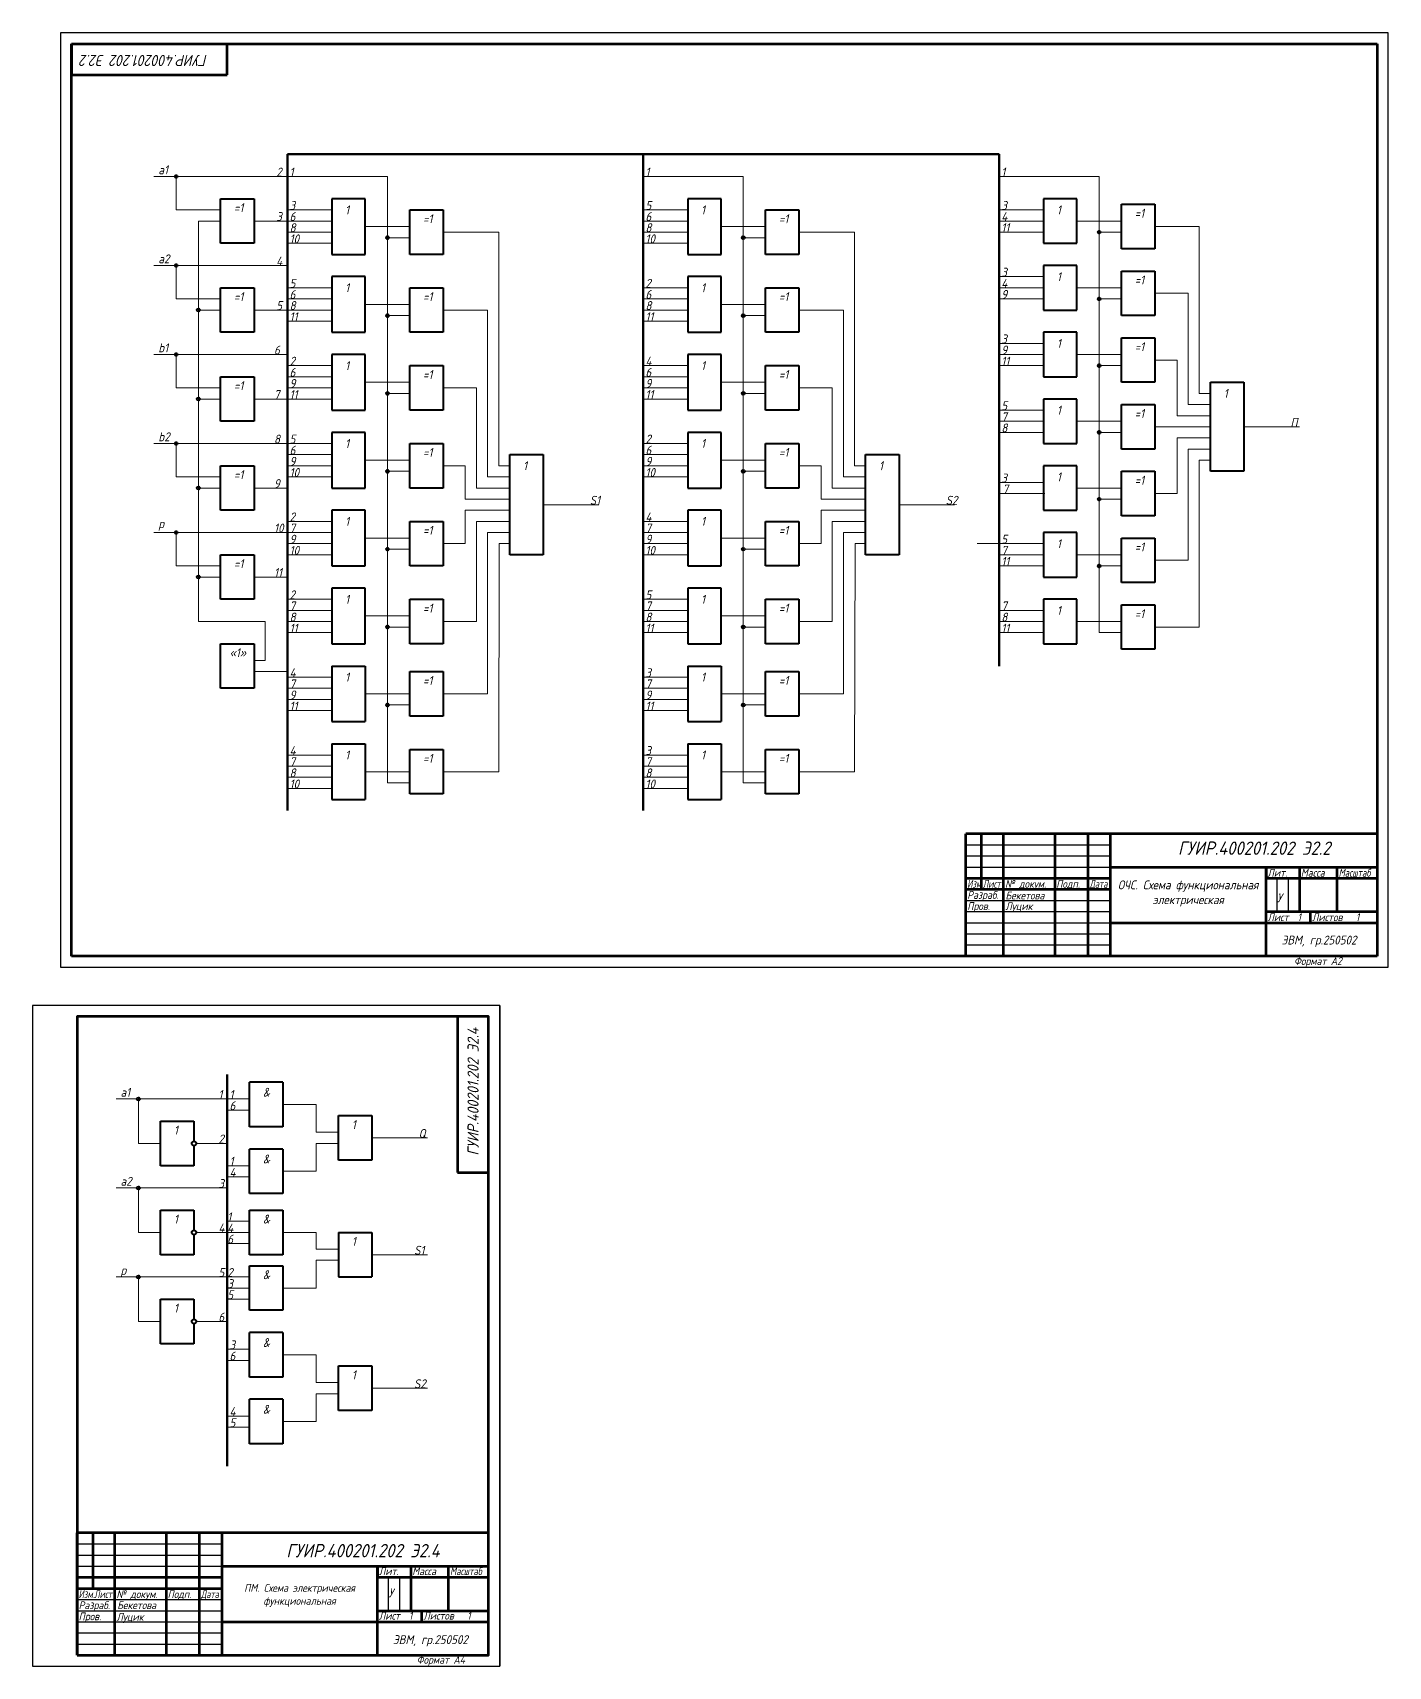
# Model space of a CAD drawing. Header units: millimetres. Extents: x 1080 to 2443, y 196 to 932.
# Drawn here: x 1834 to 2443, y 198 to 932 of the extents above; entities that cross this region are included whole.
import ezdxf

# ---------------------------------------------------------------- set-up
doc = ezdxf.new("R2010")
doc.units = ezdxf.units.MM
doc.header["$LTSCALE"] = 0.5
doc.layers.get('0').update_dxf_attribs({"lineweight": 60})
doc.layers.get('Defpoints').update_dxf_attribs({"color": 5})
doc.layers.add('4-текст', color=7, linetype='Continuous', true_color=0x00ad00)
doc.layers.add('провода', color=122, linetype='Continuous', lineweight=15)
doc.layers.add('фигуры', color=7, linetype='Continuous', lineweight=40)
doc.styles.get("Standard").update_dxf_attribs({"font": 'isocpeui.ttf', "width": 0.9})

msp = doc.modelspace()

# ---------------------------------------------------------------- linework, layer by layer
for p, q in [((1851.2, 926.94), (1851.2, 912.94)), ((1921.2, 912.94), (1921.2, 926.94)), ((1851.2, 912.94), (1921.2, 912.94)), ((2388.2, 556.94), (2388.2, 551.94)), ((2024.68, 489.73), (2024.68, 419.73)), ((2024.68, 419.73), (2038.68, 419.73))]:
    msp.add_line(p, q)
at = {"lineweight": 50}
for p, q in [((2108.2, 877.3), (2108.2, 582.3)), ((1921.2, 463.73), (1921.2, 287.73))]:
    msp.add_line(p, q, dxfattribs=at)
at = {"lineweight": 60}
for p, q in [((2438.2, 571.94), (2253.2, 571.94)), ((2253.2, 516.94), (2253.2, 571.94)), ((2260.2, 571.94), (2260.2, 546.94)), ((2270.2, 516.94), (2270.2, 571.94)), ((2293.2, 571.94), (2293.2, 516.94)), ((2308.2, 516.94), (2308.2, 571.94)), ((2318.2, 571.94), (2318.2, 516.94)), ((2253.2, 551.94), (2318.2, 551.94)), ((2318.2, 556.94), (2438.2, 556.94)), ((2388.2, 516.94), (2388.2, 556.94)), ((2388.2, 551.94), (2438.2, 551.94)), ((2403.2, 556.94), (2403.2, 536.94)), ((2420.2, 536.94), (2420.2, 556.94)), ((2253.2, 546.94), (2318.2, 546.94)), ((2388.2, 536.94), (2438.2, 536.94)), ((2408.2, 531.94), (2408.2, 536.94)), ((2318.2, 531.94), (2438.2, 531.94))]:
    msp.add_line(p, q, dxfattribs=at)
at = {"lineweight": -3}
for p, q in [((2253.2, 566.94), (2318.2, 566.94)), ((2253.2, 561.94), (2318.2, 561.94)), ((2253.2, 556.94), (2318.2, 556.94)), ((2393.2, 536.94), (2393.2, 551.94)), ((2398.2, 551.94), (2398.2, 536.94)), ((2253.2, 541.94), (2318.2, 541.94)), ((2253.2, 536.94), (2318.2, 536.94)), ((2253.2, 531.94), (2318.2, 531.94)), ((2253.2, 526.94), (2318.2, 526.94)), ((2253.2, 521.94), (2318.2, 521.94))]:
    msp.add_line(p, q, dxfattribs=at)
at = {"color": 7, "linetype": 'Continuous', "lineweight": 60}
for p, q in [((2038.68, 257.73), (1853.68, 257.73)), ((1853.68, 202.73), (1853.68, 257.73)), ((1860.68, 257.73), (1860.68, 232.73)), ((1870.68, 202.73), (1870.68, 257.73)), ((1893.68, 257.73), (1893.68, 202.73)), ((1908.68, 202.73), (1908.68, 257.73)), ((1918.68, 257.73), (1918.68, 202.73)), ((1918.68, 242.73), (2038.68, 242.73)), ((1988.68, 202.73), (1988.68, 242.73)), ((2003.68, 242.73), (2003.68, 222.73)), ((2020.68, 222.73), (2020.68, 242.73)), ((1853.68, 237.73), (1918.68, 237.73)), ((1988.68, 237.73), (2038.68, 237.73)), ((1853.68, 232.73), (1918.68, 232.73)), ((1988.68, 222.73), (2038.68, 222.73)), ((2008.68, 217.73), (2008.68, 222.73)), ((1918.68, 217.73), (2038.68, 217.73))]:
    msp.add_line(p, q, dxfattribs=at)
at = {"color": 7, "linetype": 'Continuous', "lineweight": -3}
for p, q in [((1853.68, 252.73), (1918.68, 252.73)), ((1853.68, 247.73), (1918.68, 247.73)), ((1853.68, 242.73), (1918.68, 242.73)), ((1993.68, 222.73), (1993.68, 237.73)), ((1998.68, 237.73), (1998.68, 222.73)), ((1853.68, 227.73), (1918.68, 227.73)), ((1853.68, 222.73), (1918.68, 222.73)), ((1853.68, 217.73), (1918.68, 217.73)), ((1853.68, 212.73), (1918.68, 212.73)), ((1853.68, 207.73), (1918.68, 207.73))]:
    msp.add_line(p, q, dxfattribs=at)
at = {"color": 7, "linetype": 'Continuous'}
msp.add_line((1988.68, 242.73), (1988.68, 237.73), dxfattribs=at)
at = {"color": 7, "linetype": 'Continuous', "lineweight": 60}
msp.add_lwpolyline([(1853.68, 202.73), (2038.68, 202.73), (2038.68, 489.73), (1853.68, 489.73)], close=True, dxfattribs=at)
for centre in [(1898.2, 867.3), (1993.2, 839.8), (2153.2, 839.8), (2313.2, 842.3), (1898.2, 827.3), (1908.2, 807.3), (2313.2, 812.3), (1993.2, 804.8), (2153.2, 804.8), (1898.2, 787.3), (2313.2, 782.3), (1908.2, 767.3), (1993.2, 769.8), (2153.2, 769.8), (2313.2, 752.3), (1898.2, 747.3), (1993.2, 734.8), (2153.2, 734.8), (1908.2, 727.3), (2313.2, 722.3), (1898.2, 707.3), (1993.2, 699.8), (2153.2, 699.8), (2313.2, 692.3), (1908.2, 687.3), (1993.2, 664.8), (2153.2, 664.8), (1993.2, 629.8), (2153.2, 629.8), (1881.2, 452.73), (1881.2, 412.73), (1881.2, 372.73)]:
    msp.add_circle(centre, 0.5)
at = {"layer": 'Defpoints'}
for p, q in [((2443.2, 931.94), (1846.2, 931.94)), ((1846.2, 931.94), (1846.2, 511.94)), ((2443.2, 511.94), (2443.2, 931.94)), ((1846.2, 511.94), (2443.2, 511.94)), ((2043.68, 494.73), (2043.68, 197.73))]:
    msp.add_line(p, q, dxfattribs=at)
msp.add_lwpolyline([(1833.68, 197.73), (2043.68, 197.73), (2043.68, 494.73), (1833.68, 494.73)], close=True, dxfattribs=at)
at = {"layer": 'провода', "lineweight": 15}
for p, q in [((1948.2, 867.3), (1888.2, 867.3)), ((1898.2, 867.3), (1898.2, 852.3)), ((1898.2, 852.3), (1918.2, 852.3)), ((1933.2, 847.3), (1948.2, 847.3)), ((2338.2, 844.8), (2358.2, 844.8)), ((2018.2, 842.3), (2043.2, 842.3)), ((2178.2, 842.3), (2203.2, 842.3)), ((1948.2, 827.3), (1888.2, 827.3)), ((1898.2, 827.3), (1898.2, 812.3)), ((1898.2, 812.3), (1918.2, 812.3)), ((2338.2, 814.8), (2353.2, 814.8)), ((1933.2, 807.3), (1948.2, 807.3)), ((2018.2, 807.3), (2038.2, 807.3)), ((2178.2, 807.3), (2198.2, 807.3)), ((1948.2, 787.3), (1888.2, 787.3)), ((1898.2, 787.3), (1898.2, 772.3)), ((2338.2, 784.8), (2348.2, 784.8)), ((1898.2, 772.3), (1918.2, 772.3)), ((2018.2, 772.3), (2033.2, 772.3)), ((2178.2, 772.3), (2193.2, 772.3)), ((1933.2, 767.3), (1948.2, 767.3)), ((2338.2, 754.8), (2348.2, 754.8)), ((1948.2, 747.3), (1888.2, 747.3)), ((1898.2, 747.3), (1898.2, 732.3)), ((2018.2, 737.3), (2028.2, 737.3)), ((2178.2, 737.3), (2188.2, 737.3)), ((1898.2, 732.3), (1918.2, 732.3)), ((1933.2, 727.3), (1948.2, 727.3)), ((2338.2, 724.8), (2348.2, 724.8)), ((1948.2, 707.3), (1888.2, 707.3)), ((1898.2, 707.3), (1898.2, 692.3)), ((2018.2, 702.3), (2028.2, 702.3)), ((2178.2, 702.3), (2188.2, 702.3)), ((1898.2, 692.3), (1918.2, 692.3)), ((2338.2, 694.8), (2353.2, 694.8)), ((1933.2, 687.3), (1948.2, 687.3)), ((2018.2, 667.3), (2033.2, 667.3)), ((2178.2, 667.3), (2193.2, 667.3)), ((2338.2, 664.8), (2358.2, 664.8)), ((1933.2, 644.8), (1948.2, 644.8)), ((2018.2, 634.8), (2038.2, 634.8)), ((2178.2, 634.8), (2198.2, 634.8)), ((2018.2, 599.8), (2043.2, 599.8)), ((2178.2, 599.8), (2203.2, 599.8)), ((1921.2, 452.73), (1871.2, 452.73)), ((1881.2, 452.73), (1881.2, 432.73)), ((1881.2, 432.73), (1891.2, 432.73)), ((1907.2, 432.73), (1921.2, 432.73)), ((1921.2, 412.73), (1871.2, 412.73)), ((1881.2, 412.73), (1881.2, 392.73)), ((1921.2, 397.73), (1931.2, 397.73)), ((1881.2, 392.73), (1891.2, 392.73)), ((1907.2, 392.73), (1921.2, 392.73)), ((1921.2, 392.73), (1931.2, 392.73)), ((1946.2, 392.73), (1961.2, 392.73)), ((1921.2, 387.73), (1931.2, 387.73)), ((1921.2, 372.73), (1871.2, 372.73)), ((1881.2, 372.73), (1881.2, 352.73)), ((1921.2, 372.73), (1931.2, 372.73)), ((1921.2, 367.73), (1931.2, 367.73)), ((1946.2, 367.73), (1961.2, 367.73)), ((1921.2, 362.73), (1931.2, 362.73)), ((1881.2, 352.73), (1891.2, 352.73)), ((1907.2, 352.73), (1921.2, 352.73))]:
    msp.add_line(p, q, dxfattribs=at)
at = {"layer": 'провода'}
for p, q in [((1948.2, 867.3), (1993.2, 867.3)), ((1993.2, 867.3), (1993.2, 594.8)), ((2108.2, 867.3), (2153.2, 867.3)), ((2153.2, 867.3), (2153.2, 594.8)), ((2268.2, 867.3), (2313.2, 867.3)), ((2313.2, 867.3), (2313.2, 662.3)), ((1948.2, 852.3), (1968.2, 852.3)), ((2108.2, 852.3), (2128.2, 852.3)), ((2268.2, 852.3), (2288.2, 852.3)), ((1908.2, 667.3), (1908.2, 847.3)), ((1908.2, 847.3), (1918.2, 847.3)), ((1948.2, 847.3), (1968.2, 847.3)), ((1983.2, 844.8), (2003.2, 844.8)), ((2108.2, 847.3), (2128.2, 847.3)), ((2143.2, 844.8), (2163.2, 844.8)), ((2268.2, 847.3), (2288.2, 847.3)), ((2303.2, 847.3), (2323.2, 847.3)), ((2358.2, 844.8), (2358.2, 769.8)), ((1948.2, 842.3), (1968.2, 842.3)), ((1948.2, 837.3), (1968.2, 837.3)), ((2003.2, 839.8), (1993.2, 839.8)), ((2043.2, 842.3), (2043.2, 737.3)), ((2108.2, 842.3), (2128.2, 842.3)), ((2108.2, 837.3), (2128.2, 837.3)), ((2163.2, 839.8), (2153.2, 839.8)), ((2203.2, 842.3), (2203.2, 737.3)), ((2268.2, 842.3), (2288.2, 842.3)), ((2323.2, 842.3), (2313.2, 842.3)), ((1948.2, 817.3), (1968.2, 817.3)), ((2108.2, 817.3), (2128.2, 817.3)), ((2268.2, 822.3), (2288.2, 822.3)), ((2268.2, 817.3), (2288.2, 817.3)), ((2303.2, 817.3), (2323.2, 817.3)), ((1948.2, 812.3), (1968.2, 812.3)), ((1983.2, 809.8), (2003.2, 809.8)), ((2108.2, 812.3), (2128.2, 812.3)), ((2143.2, 809.8), (2163.2, 809.8)), ((2268.2, 812.3), (2288.2, 812.3)), ((2323.2, 812.3), (2313.2, 812.3)), ((2353.2, 814.8), (2353.2, 764.8)), ((1908.2, 807.3), (1918.2, 807.3)), ((1948.2, 807.3), (1968.2, 807.3)), ((1948.2, 802.3), (1968.2, 802.3)), ((2003.2, 804.8), (1993.2, 804.8)), ((2038.2, 807.3), (2038.2, 732.3)), ((2108.2, 807.3), (2128.2, 807.3)), ((2108.2, 802.3), (2128.2, 802.3)), ((2163.2, 804.8), (2153.2, 804.8)), ((2198.2, 807.3), (2198.2, 732.3)), ((2268.2, 792.3), (2288.2, 792.3)), ((2268.2, 787.3), (2288.2, 787.3)), ((2303.2, 787.3), (2323.2, 787.3)), ((1948.2, 782.3), (1968.2, 782.3)), ((2108.2, 782.3), (2128.2, 782.3)), ((2268.2, 782.3), (2288.2, 782.3)), ((2323.2, 782.3), (2313.2, 782.3)), ((2348.2, 784.8), (2348.2, 759.8)), ((1948.2, 777.3), (1968.2, 777.3)), ((1948.2, 772.3), (1968.2, 772.3)), ((1983.2, 774.8), (2003.2, 774.8)), ((2033.2, 772.3), (2033.2, 727.3)), ((2108.2, 777.3), (2128.2, 777.3)), ((2108.2, 772.3), (2128.2, 772.3)), ((2143.2, 774.8), (2163.2, 774.8)), ((2193.2, 772.3), (2193.2, 727.3)), ((1908.2, 767.3), (1918.2, 767.3)), ((1948.2, 767.3), (1968.2, 767.3)), ((2003.2, 769.8), (1993.2, 769.8)), ((2108.2, 767.3), (2128.2, 767.3)), ((2163.2, 769.8), (2153.2, 769.8)), ((2353.2, 764.8), (2363.2, 764.8)), ((2358.2, 769.8), (2363.2, 769.8)), ((2268.2, 762.3), (2288.2, 762.3)), ((2268.2, 757.3), (2288.2, 757.3)), ((2303.2, 757.3), (2323.2, 757.3)), ((2348.2, 759.8), (2363.2, 759.8)), ((2268.2, 752.3), (2288.2, 752.3)), ((2323.2, 752.3), (2313.2, 752.3)), ((2348.2, 754.8), (2363.2, 754.8)), ((2348.2, 744.8), (2348.2, 749.8)), ((2348.2, 749.8), (2363.2, 749.8)), ((2378.2, 754.8), (2403.2, 754.8)), ((1948.2, 747.3), (1968.2, 747.3)), ((1948.2, 742.3), (1968.2, 742.3)), ((2108.2, 747.3), (2128.2, 747.3)), ((2108.2, 742.3), (2128.2, 742.3)), ((2348.2, 724.8), (2348.2, 744.8)), ((2353.2, 694.8), (2353.2, 744.8)), ((2353.2, 744.8), (2363.2, 744.8)), ((1948.2, 737.3), (1968.2, 737.3)), ((1983.2, 739.8), (2003.2, 739.8)), ((2003.2, 734.8), (1993.2, 734.8)), ((2028.2, 737.3), (2028.2, 722.3)), ((2043.2, 737.3), (2048.2, 737.3)), ((2108.2, 737.3), (2128.2, 737.3)), ((2143.2, 739.8), (2163.2, 739.8)), ((2163.2, 734.8), (2153.2, 734.8)), ((2188.2, 737.3), (2188.2, 722.3)), ((2203.2, 737.3), (2208.2, 737.3)), ((2358.2, 664.8), (2358.2, 739.8)), ((2358.2, 739.8), (2363.2, 739.8)), ((1908.2, 727.3), (1918.2, 727.3)), ((1948.2, 732.3), (1968.2, 732.3)), ((2033.2, 727.3), (2048.2, 727.3)), ((2038.2, 732.3), (2048.2, 732.3)), ((2108.2, 732.3), (2128.2, 732.3)), ((2193.2, 727.3), (2208.2, 727.3)), ((2198.2, 732.3), (2208.2, 732.3)), ((2268.2, 729.8), (2288.2, 729.8)), ((2303.2, 727.3), (2323.2, 727.3)), ((2028.2, 722.3), (2048.2, 722.3)), ((2063.2, 719.8), (2088.2, 719.8)), ((2188.2, 722.3), (2208.2, 722.3)), ((2223.2, 719.8), (2248.2, 719.8)), ((2268.8, 724.87), (2288.8, 724.87)), ((2323.2, 722.3), (2313.2, 722.3)), ((1948.2, 712.3), (1968.2, 712.3)), ((2028.2, 702.3), (2028.2, 717.3)), ((2028.2, 717.3), (2048.2, 717.3)), ((2033.2, 667.3), (2033.2, 712.3)), ((2033.2, 712.3), (2048.2, 712.3)), ((2108.2, 712.3), (2128.2, 712.3)), ((2188.2, 702.3), (2188.2, 717.3)), ((2188.2, 717.3), (2208.2, 717.3)), ((2193.2, 667.3), (2193.2, 712.3)), ((2193.2, 712.3), (2208.2, 712.3)), ((1948.2, 707.3), (1968.2, 707.3)), ((2038.2, 634.8), (2038.2, 707.3)), ((2038.2, 707.3), (2048.2, 707.3)), ((2108.2, 707.3), (2128.2, 707.3)), ((2198.2, 634.8), (2198.2, 707.3)), ((2198.2, 707.3), (2208.2, 707.3)), ((1948.2, 702.3), (1968.2, 702.3)), ((1983.2, 704.8), (2003.2, 704.8)), ((2003.2, 699.8), (1993.2, 699.8)), ((2043.2, 599.8), (2043.43, 702.3)), ((2043.43, 702.3), (2048.43, 702.3)), ((2108.2, 702.3), (2128.2, 702.3)), ((2143.2, 704.8), (2163.2, 704.8)), ((2163.2, 699.8), (2153.2, 699.8)), ((2203.2, 599.8), (2203.43, 702.3)), ((2203.43, 702.3), (2208.43, 702.3)), ((2288.2, 702.3), (2258.27, 702.3)), ((2268.2, 702.3), (2288.2, 702.3)), ((1948.2, 697.3), (1968.2, 697.3)), ((2108.2, 697.3), (2128.2, 697.3)), ((2268.2, 697.3), (2288.2, 697.3)), ((2268.2, 692.3), (2288.2, 692.3)), ((2303.2, 697.3), (2323.2, 697.3)), ((2323.2, 692.3), (2313.2, 692.3)), ((1908.2, 687.3), (1918.2, 687.3)), ((1948.2, 677.3), (1968.2, 677.3)), ((2108.2, 677.3), (2128.2, 677.3)), ((1948.2, 672.3), (1968.2, 672.3)), ((1983.2, 669.8), (2003.2, 669.8)), ((2108.2, 672.3), (2128.2, 672.3)), ((2143.2, 669.8), (2163.2, 669.8)), ((2268.2, 672.3), (2288.2, 672.3)), ((1938.2, 667.3), (1908.2, 667.3)), ((1938.2, 649.8), (1938.2, 667.3)), ((1948.2, 667.3), (1968.2, 667.3)), ((1948.2, 662.3), (1968.2, 662.3)), ((2003.2, 664.8), (1993.2, 664.8)), ((2108.2, 667.3), (2128.2, 667.3)), ((2108.2, 662.3), (2128.2, 662.3)), ((2163.2, 664.8), (2153.2, 664.8)), ((2268.2, 667.3), (2288.2, 667.3)), ((2268.2, 662.3), (2288.2, 662.3)), ((2303.2, 667.3), (2323.2, 667.3)), ((2323.2, 662.3), (2313.2, 662.3)), ((1933.2, 649.8), (1938.2, 649.8)), ((1948.2, 642.3), (1968.2, 642.3)), ((2108.2, 642.3), (2128.2, 642.3)), ((1948.2, 637.3), (1968.2, 637.3)), ((1948.2, 632.3), (1968.2, 632.3)), ((1983.2, 634.8), (2003.2, 634.8)), ((2108.2, 637.3), (2128.2, 637.3)), ((2108.2, 632.3), (2128.2, 632.3)), ((2143.2, 634.8), (2163.2, 634.8)), ((1948.2, 627.3), (1968.2, 627.3)), ((2003.2, 629.8), (1993.2, 629.8)), ((2108.2, 627.3), (2128.2, 627.3)), ((2163.2, 629.8), (2153.2, 629.8)), ((1948.2, 607.3), (1968.2, 607.3)), ((1948.2, 602.3), (1968.2, 602.3)), ((2108.2, 607.3), (2128.2, 607.3)), ((2108.2, 602.3), (2128.2, 602.3)), ((1948.2, 597.3), (1968.2, 597.3)), ((1983.2, 599.8), (2003.2, 599.8)), ((2003.2, 594.8), (1993.2, 594.8)), ((2108.2, 597.3), (2128.2, 597.3)), ((2143.2, 599.8), (2163.2, 599.8)), ((2163.2, 594.8), (2153.2, 594.8)), ((1948.2, 592.3), (1968.2, 592.3)), ((2108.2, 592.3), (2128.2, 592.3)), ((1921.2, 452.73), (1931.2, 452.73)), ((1946.2, 450.23), (1961.2, 450.23)), ((1961.2, 450.23), (1961.2, 437.73)), ((1921.2, 447.73), (1931.2, 447.73)), ((1961.2, 437.73), (1971.2, 437.73)), ((1986.2, 435.23), (2011.2, 435.23)), ((1961.2, 432.73), (1971.2, 432.73)), ((1961.2, 432.73), (1961.2, 420.23)), ((1921.2, 422.73), (1931.2, 422.73)), ((1946.2, 420.23), (1961.2, 420.23)), ((1921.2, 417.73), (1931.2, 417.73)), ((1961.2, 392.73), (1961.2, 385.23)), ((1971.2, 392.73), (1971.2, 392.73)), ((1971.2, 385.23), (1961.2, 385.23)), ((1986.2, 382.73), (2011.2, 382.73)), ((1971.2, 380.23), (1961.2, 380.23)), ((1961.2, 367.73), (1961.2, 380.23)), ((1921.2, 340.23), (1931.2, 340.23)), ((1921.2, 335.23), (1931.2, 335.23)), ((1946.2, 337.73), (1961.2, 337.73)), ((1961.2, 337.73), (1961.2, 325.23)), ((1961.2, 325.23), (1971.2, 325.23)), ((1961.2, 320.23), (1971.2, 320.23)), ((1961.2, 320.23), (1961.2, 307.73)), ((1986.2, 322.73), (2011.2, 322.73)), ((1921.2, 310.23), (1931.2, 310.23)), ((1921.2, 305.23), (1931.2, 305.23)), ((1946.2, 307.73), (1961.2, 307.73))]:
    msp.add_line(p, q, dxfattribs=at)
at = {"layer": 'фигуры', "lineweight": 60}
for p, q in [((1851.2, 516.94), (1851.2, 926.94)), ((1851.2, 926.94), (2423.2, 926.94)), ((2423.2, 926.94), (2438.2, 926.94)), ((2438.2, 926.94), (2438.2, 516.94)), ((2438.2, 516.94), (1851.2, 516.94))]:
    msp.add_line(p, q, dxfattribs=at)
at = {"layer": 'фигуры', "lineweight": 50}
for p, q in [((1948.2, 877.3), (1948.2, 582.3)), ((1948.2, 877.3), (2268.2, 877.3)), ((2268.2, 877.3), (2268.2, 647.3))]:
    msp.add_line(p, q, dxfattribs=at)
at = {"layer": 'фигуры', "lineweight": 40}
for p, q in [((1918.2, 857.3), (1933.2, 857.3)), ((1918.2, 837.3), (1918.2, 857.3)), ((1933.2, 857.3), (1933.2, 846.3)), ((2003.2, 852.3), (2018.2, 852.3)), ((2003.2, 832.3), (2003.2, 852.3)), ((2018.2, 852.3), (2018.2, 841.3)), ((2163.2, 852.3), (2178.2, 852.3)), ((2163.2, 832.3), (2163.2, 852.3)), ((2178.2, 852.3), (2178.2, 841.3)), ((2323.2, 854.8), (2338.2, 854.8)), ((2323.2, 834.8), (2323.2, 854.8)), ((2338.2, 854.8), (2338.2, 843.8)), ((1933.2, 846.3), (1933.2, 837.3)), ((1933.2, 837.3), (1918.2, 837.3)), ((2018.2, 841.3), (2018.2, 832.3)), ((2178.2, 841.3), (2178.2, 832.3)), ((2338.2, 843.8), (2338.2, 834.8)), ((2018.2, 832.3), (2003.2, 832.3)), ((2178.2, 832.3), (2163.2, 832.3)), ((2338.2, 834.8), (2323.2, 834.8)), ((2323.2, 824.8), (2338.2, 824.8)), ((2323.2, 804.8), (2323.2, 824.8)), ((2338.2, 824.8), (2338.2, 813.8)), ((1918.2, 817.3), (1933.2, 817.3)), ((1918.2, 797.3), (1918.2, 817.3)), ((1933.2, 817.3), (1933.2, 806.3)), ((2003.2, 817.3), (2018.2, 817.3)), ((2003.2, 797.3), (2003.2, 817.3)), ((2018.2, 817.3), (2018.2, 806.3)), ((2163.2, 817.3), (2178.2, 817.3)), ((2163.2, 797.3), (2163.2, 817.3)), ((2178.2, 817.3), (2178.2, 806.3)), ((2338.2, 813.8), (2338.2, 804.8)), ((1933.2, 806.3), (1933.2, 797.3)), ((2018.2, 806.3), (2018.2, 797.3)), ((2178.2, 806.3), (2178.2, 797.3)), ((2338.2, 804.8), (2323.2, 804.8)), ((1933.2, 797.3), (1918.2, 797.3)), ((2018.2, 797.3), (2003.2, 797.3)), ((2178.2, 797.3), (2163.2, 797.3)), ((2323.2, 794.8), (2338.2, 794.8)), ((2323.2, 774.8), (2323.2, 794.8)), ((2338.2, 794.8), (2338.2, 783.8)), ((2003.2, 782.3), (2018.2, 782.3)), ((2003.2, 762.3), (2003.2, 782.3)), ((2018.2, 782.3), (2018.2, 771.3)), ((2163.2, 782.3), (2178.2, 782.3)), ((2163.2, 762.3), (2163.2, 782.3)), ((2178.2, 782.3), (2178.2, 771.3)), ((2338.2, 783.8), (2338.2, 774.8)), ((1918.2, 777.3), (1933.2, 777.3)), ((1918.2, 757.3), (1918.2, 777.3)), ((1933.2, 777.3), (1933.2, 766.3)), ((2018.2, 771.3), (2018.2, 762.3)), ((2178.2, 771.3), (2178.2, 762.3)), ((2338.2, 774.8), (2323.2, 774.8)), ((1933.2, 766.3), (1933.2, 757.3)), ((2323.2, 764.8), (2338.2, 764.8)), ((2323.2, 744.8), (2323.2, 764.8)), ((2338.2, 764.8), (2338.2, 753.8)), ((1933.2, 757.3), (1918.2, 757.3)), ((2018.2, 762.3), (2003.2, 762.3)), ((2178.2, 762.3), (2163.2, 762.3)), ((2338.2, 753.8), (2338.2, 744.8)), ((2003.2, 747.3), (2018.2, 747.3)), ((2003.2, 727.3), (2003.2, 747.3)), ((2018.2, 747.3), (2018.2, 736.3)), ((2163.2, 747.3), (2178.2, 747.3)), ((2163.2, 727.3), (2163.2, 747.3)), ((2178.2, 747.3), (2178.2, 736.3)), ((2338.2, 744.8), (2323.2, 744.8)), ((1918.2, 737.3), (1933.2, 737.3)), ((1918.2, 717.3), (1918.2, 737.3)), ((1933.2, 737.3), (1933.2, 726.3)), ((2018.2, 736.3), (2018.2, 727.3)), ((2178.2, 736.3), (2178.2, 727.3)), ((2323.2, 734.8), (2338.2, 734.8)), ((2323.2, 714.8), (2323.2, 734.8)), ((2338.2, 734.8), (2338.2, 723.8)), ((2018.2, 727.3), (2003.2, 727.3)), ((2178.2, 727.3), (2163.2, 727.3)), ((1933.2, 726.3), (1933.2, 717.3)), ((2338.2, 723.8), (2338.2, 714.8)), ((1933.2, 717.3), (1918.2, 717.3)), ((2003.2, 712.3), (2018.2, 712.3)), ((2003.2, 692.3), (2003.2, 712.3)), ((2018.2, 712.3), (2018.2, 701.3)), ((2163.2, 712.3), (2178.2, 712.3)), ((2163.2, 692.3), (2163.2, 712.3)), ((2178.2, 712.3), (2178.2, 701.3)), ((2338.2, 714.8), (2323.2, 714.8)), ((2018.2, 701.3), (2018.2, 692.3)), ((2178.2, 701.3), (2178.2, 692.3)), ((2323.2, 704.8), (2338.2, 704.8)), ((2323.2, 684.8), (2323.2, 704.8)), ((2338.2, 704.8), (2338.2, 693.8)), ((1918.2, 697.3), (1933.2, 697.3)), ((1918.2, 677.3), (1918.2, 697.3)), ((1933.2, 697.3), (1933.2, 686.3)), ((2018.2, 692.3), (2003.2, 692.3)), ((2178.2, 692.3), (2163.2, 692.3)), ((2338.2, 693.8), (2338.2, 684.8)), ((1933.2, 686.3), (1933.2, 677.3)), ((2338.2, 684.8), (2323.2, 684.8)), ((1933.2, 677.3), (1918.2, 677.3)), ((2003.2, 677.3), (2018.2, 677.3)), ((2003.2, 657.3), (2003.2, 677.3)), ((2018.2, 677.3), (2018.2, 666.3)), ((2163.2, 677.3), (2178.2, 677.3)), ((2163.2, 657.3), (2163.2, 677.3)), ((2178.2, 677.3), (2178.2, 666.3)), ((2323.2, 674.8), (2338.2, 674.8)), ((2323.2, 654.8), (2323.2, 674.8)), ((2338.2, 674.8), (2338.2, 663.8)), ((2018.2, 666.3), (2018.2, 657.3)), ((2178.2, 666.3), (2178.2, 657.3)), ((2338.2, 663.8), (2338.2, 654.8)), ((1918.2, 657.3), (1933.2, 657.3)), ((1918.2, 637.3), (1918.2, 657.3)), ((1933.2, 657.3), (1933.2, 646.3)), ((2018.2, 657.3), (2003.2, 657.3)), ((2178.2, 657.3), (2163.2, 657.3)), ((2338.2, 654.8), (2323.2, 654.8)), ((1933.2, 646.3), (1933.2, 637.3)), ((2003.2, 644.8), (2018.2, 644.8)), ((2003.2, 624.8), (2003.2, 644.8)), ((2018.2, 644.8), (2018.2, 633.8)), ((2163.2, 644.8), (2178.2, 644.8)), ((2163.2, 624.8), (2163.2, 644.8)), ((2178.2, 644.8), (2178.2, 633.8)), ((1933.2, 637.3), (1918.2, 637.3)), ((2018.2, 633.8), (2018.2, 624.8)), ((2178.2, 633.8), (2178.2, 624.8)), ((2018.2, 624.8), (2003.2, 624.8)), ((2178.2, 624.8), (2163.2, 624.8)), ((2003.2, 609.8), (2018.2, 609.8)), ((2003.2, 589.8), (2003.2, 609.8)), ((2018.2, 609.8), (2018.2, 598.8)), ((2163.2, 609.8), (2178.2, 609.8)), ((2163.2, 589.8), (2163.2, 609.8)), ((2178.2, 609.8), (2178.2, 598.8)), ((2018.2, 598.8), (2018.2, 589.8)), ((2178.2, 598.8), (2178.2, 589.8)), ((2018.2, 589.8), (2003.2, 589.8)), ((2178.2, 589.8), (2163.2, 589.8)), ((1931.2, 440.23), (1931.2, 460.23)), ((1946.2, 460.23), (1931.2, 460.23)), ((1946.2, 460.23), (1946.2, 440.23)), ((1891.2, 442.73), (1906.2, 442.73)), ((1891.2, 422.73), (1891.2, 442.73)), ((1906.2, 442.73), (1906.2, 433.73)), ((1946.2, 440.23), (1931.2, 440.23)), ((1906.2, 431.73), (1906.2, 422.73)), ((1931.2, 410.23), (1931.2, 430.23)), ((1946.2, 430.23), (1931.2, 430.23)), ((1946.2, 430.23), (1946.2, 410.23)), ((1906.2, 422.73), (1891.2, 422.73)), ((1946.2, 410.23), (1931.2, 410.23)), ((1891.2, 402.73), (1906.2, 402.73)), ((1891.2, 382.73), (1891.2, 402.73)), ((1906.2, 402.73), (1906.2, 393.73)), ((1931.2, 402.73), (1946.2, 402.73)), ((1931.2, 382.73), (1931.2, 402.73)), ((1946.2, 402.73), (1946.2, 382.73)), ((1906.2, 391.73), (1906.2, 382.73)), ((1971.2, 392.73), (1986.2, 392.73)), ((1971.2, 392.73), (1971.2, 372.73)), ((1986.2, 392.73), (1986.2, 372.73)), ((1906.2, 382.73), (1891.2, 382.73)), ((1946.2, 382.73), (1931.2, 382.73)), ((1931.2, 377.73), (1946.2, 377.73)), ((1931.2, 357.73), (1931.2, 377.73)), ((1946.2, 377.73), (1946.2, 357.73)), ((1971.2, 372.73), (1986.2, 372.73)), ((1891.2, 362.73), (1906.2, 362.73)), ((1891.2, 342.73), (1891.2, 362.73)), ((1906.2, 362.73), (1906.2, 353.73)), ((1946.2, 357.73), (1931.2, 357.73)), ((1906.2, 351.73), (1906.2, 342.73)), ((1931.2, 327.73), (1931.2, 347.73)), ((1946.2, 347.73), (1931.2, 347.73)), ((1946.2, 347.73), (1946.2, 327.73)), ((1906.2, 342.73), (1891.2, 342.73)), ((1946.2, 327.73), (1931.2, 327.73)), ((1931.2, 297.73), (1931.2, 317.73)), ((1946.2, 317.73), (1931.2, 317.73)), ((1946.2, 317.73), (1946.2, 297.73)), ((1946.2, 297.73), (1931.2, 297.73))]:
    msp.add_line(p, q, dxfattribs=at)
at = {"layer": 'фигуры'}
for p, q in [((1968.2, 857.3), (1968.2, 832.3)), ((1983.2, 857.3), (1968.2, 857.3)), ((1983.2, 832.3), (1983.2, 857.3)), ((2128.2, 857.3), (2128.2, 832.3)), ((2143.2, 857.3), (2128.2, 857.3)), ((2143.2, 832.3), (2143.2, 857.3)), ((2288.2, 857.3), (2288.2, 837.3)), ((2303.2, 857.3), (2288.2, 857.3)), ((2303.2, 837.3), (2303.2, 857.3)), ((2288.2, 837.3), (2303.2, 837.3)), ((1968.2, 832.3), (1983.2, 832.3)), ((2128.2, 832.3), (2143.2, 832.3)), ((2288.2, 827.3), (2288.2, 807.3)), ((2303.2, 827.3), (2288.2, 827.3)), ((2303.2, 807.3), (2303.2, 827.3)), ((1968.2, 822.3), (1968.2, 797.3)), ((1983.2, 822.3), (1968.2, 822.3)), ((1983.2, 797.3), (1983.2, 822.3)), ((2128.2, 822.3), (2128.2, 797.3)), ((2143.2, 822.3), (2128.2, 822.3)), ((2143.2, 797.3), (2143.2, 822.3)), ((2288.2, 807.3), (2303.2, 807.3)), ((1968.2, 797.3), (1983.2, 797.3)), ((2128.2, 797.3), (2143.2, 797.3)), ((2288.2, 797.3), (2288.2, 777.3)), ((2303.2, 797.3), (2288.2, 797.3)), ((2303.2, 777.3), (2303.2, 797.3)), ((1968.2, 787.3), (1968.2, 762.3)), ((1983.2, 787.3), (1968.2, 787.3)), ((1983.2, 762.3), (1983.2, 787.3)), ((2128.2, 787.3), (2128.2, 762.3)), ((2143.2, 787.3), (2128.2, 787.3)), ((2143.2, 762.3), (2143.2, 787.3)), ((2288.2, 777.3), (2303.2, 777.3)), ((2363.2, 749.8), (2363.2, 774.8)), ((2363.2, 774.8), (2378.2, 774.8)), ((2378.2, 774.8), (2378.2, 734.8)), ((2288.2, 767.3), (2288.2, 747.3)), ((2303.2, 767.3), (2288.2, 767.3)), ((2303.2, 747.3), (2303.2, 767.3)), ((1968.2, 762.3), (1983.2, 762.3)), ((2128.2, 762.3), (2143.2, 762.3)), ((1968.2, 752.3), (1968.2, 727.3)), ((1983.2, 752.3), (1968.2, 752.3)), ((1983.2, 727.3), (1983.2, 752.3)), ((2128.2, 752.3), (2128.2, 727.3)), ((2143.2, 752.3), (2128.2, 752.3)), ((2143.2, 727.3), (2143.2, 752.3)), ((2363.2, 734.8), (2363.2, 749.8)), ((2048.2, 717.3), (2048.2, 742.3)), ((2048.2, 742.3), (2063.2, 742.3)), ((2063.2, 742.3), (2063.2, 697.3)), ((2208.2, 717.3), (2208.2, 742.3)), ((2208.2, 742.3), (2223.2, 742.3)), ((2223.2, 742.3), (2223.2, 697.3)), ((2288.2, 747.3), (2303.2, 747.3)), ((2288.2, 737.3), (2288.2, 717.3)), ((2303.2, 737.3), (2288.2, 737.3)), ((2303.2, 717.3), (2303.2, 737.3)), ((2378.2, 734.8), (2363.2, 734.8)), ((1968.2, 727.3), (1983.2, 727.3)), ((2128.2, 727.3), (2143.2, 727.3)), ((1968.2, 717.3), (1968.2, 692.3)), ((1983.2, 717.3), (1968.2, 717.3)), ((1983.2, 692.3), (1983.2, 717.3)), ((2048.2, 697.3), (2048.2, 717.3)), ((2128.2, 717.3), (2128.2, 692.3)), ((2143.2, 717.3), (2128.2, 717.3)), ((2143.2, 692.3), (2143.2, 717.3)), ((2208.2, 697.3), (2208.2, 717.3)), ((2288.2, 717.3), (2303.2, 717.3)), ((2288.2, 707.3), (2288.2, 687.3)), ((2303.2, 707.3), (2288.2, 707.3)), ((2303.2, 687.3), (2303.2, 707.3)), ((1968.2, 692.3), (1983.2, 692.3)), ((2063.2, 697.3), (2048.2, 697.3)), ((2128.2, 692.3), (2143.2, 692.3)), ((2223.2, 697.3), (2208.2, 697.3)), ((2288.2, 687.3), (2303.2, 687.3)), ((1968.2, 682.3), (1968.2, 657.3)), ((1983.2, 682.3), (1968.2, 682.3)), ((1983.2, 657.3), (1983.2, 682.3)), ((2128.2, 682.3), (2128.2, 657.3)), ((2143.2, 682.3), (2128.2, 682.3)), ((2143.2, 657.3), (2143.2, 682.3)), ((2288.2, 677.3), (2288.2, 657.3)), ((2303.2, 677.3), (2288.2, 677.3)), ((2303.2, 657.3), (2303.2, 677.3)), ((1968.2, 657.3), (1983.2, 657.3)), ((2128.2, 657.3), (2143.2, 657.3)), ((2288.2, 657.3), (2303.2, 657.3)), ((1968.2, 647.3), (1968.2, 622.3)), ((1968.2, 647.3), (1983.2, 647.3)), ((1983.2, 647.3), (1983.2, 622.3)), ((2128.2, 647.3), (2128.2, 622.3)), ((2128.2, 647.3), (2143.2, 647.3)), ((2143.2, 647.3), (2143.2, 622.3)), ((1968.2, 622.3), (1983.2, 622.3)), ((2128.2, 622.3), (2143.2, 622.3)), ((1968.2, 612.3), (1968.2, 587.3)), ((1968.2, 612.3), (1983.2, 612.3)), ((1983.2, 612.3), (1983.2, 587.3)), ((2128.2, 612.3), (2128.2, 587.3)), ((2128.2, 612.3), (2143.2, 612.3)), ((2143.2, 612.3), (2143.2, 587.3)), ((1968.2, 587.3), (1983.2, 587.3)), ((2128.2, 587.3), (2143.2, 587.3)), ((1971.2, 445.23), (1986.2, 445.23)), ((1971.2, 425.23), (1971.2, 445.23)), ((1986.2, 445.23), (1986.2, 425.23)), ((1986.2, 425.23), (1971.2, 425.23)), ((1971.2, 332.73), (1986.2, 332.73)), ((1971.2, 312.73), (1971.2, 332.73)), ((1986.2, 332.73), (1986.2, 312.73)), ((1986.2, 312.73), (1971.2, 312.73))]:
    msp.add_line(p, q, dxfattribs=at)
at = {"layer": 'фигуры', "lineweight": 40}
for centre in [(1906.2, 432.73), (1906.2, 392.73), (1906.2, 352.73)]:
    msp.add_circle(centre, 1, dxfattribs=at)

# ---------------------------------------------------------------- texts
at = {"lineweight": -3, "width": 0.9}
msp.add_text('Формат А2', height=3.5, dxfattribs=at).set_placement((2400.81, 512.94))
at = {"color": 7, "linetype": 'Continuous', "lineweight": 70, "width": 0.9}
msp.add_text('Формат А4', height=3.5, dxfattribs=at).set_placement((2006.34, 198.93))
at = {"attachment_point": 1}
for s, width, heights, insert, char_height in [('\\pxqc;ОЧС. Схема функциональная электрическая', 70, [0], (2318.2, 550.94), 4), ('\\pxqc;ПМ. Схема электрическая\\Pфункциональная', 70.0392, [37.17], (1918.68, 234.73), 3.5)]:
    msp.add_mtext_dynamic_manual_height_columns(s, width=width, gutter_width=20, heights=heights, dxfattribs=dict(at, insert=insert, char_height=char_height))
at = {"layer": '4-текст', "lineweight": -3}
for s, width, p in [('Изм.', 0.7, (2253.88, 547.65)), ('Лист', 0.75, (2260.88, 547.65)), ('№ докум.', 0.9, (2270.88, 547.65)), ('Подп.', 0.9, (2293.88, 547.65)), ('Дата', 0.75, (2308.88, 547.65)), ('Лит.', 0.9, (2388.88, 552.65)), ('Масса', 0.9, (2403.88, 552.65)), ('Масштаб', 0.8, (2420.88, 552.65)), ('Разраб.', 0.9, (2253.88, 542.65)), ('Пров.', 0.9, (2253.88, 537.65)), ('Лист  1', 0.9, (2388.88, 532.65)), ('Листов   1', 0.9, (2408.88, 532.65)), ('Лит.', 0.9, (1989.35, 238.73)), ('Масса', 0.9, (2004.35, 238.73)), ('Масштаб', 0.8, (2021.35, 238.73)), ('Изм.', 0.7, (1854.35, 228.43)), ('Лист', 0.75, (1861.35, 228.43)), ('№ докум.', 0.9, (1871.35, 228.43)), ('Подп.', 0.9, (1894.35, 228.43)), ('Дата', 0.75, (1909.35, 228.43)), ('Разраб.', 0.9, (1854.35, 223.43)), ('Пров.', 0.9, (1854.35, 218.43)), ('Лист  1', 0.9, (1989.35, 218.73)), ('Листов   1', 0.9, (2009.35, 218.73))]:
    msp.add_text(s, height=3.5, dxfattribs=dict(at, width=width)).set_placement(p)
at = {"layer": 'провода', "width": 0.9}
for p in [(2393.2, 541.14), (1993.68, 228.73)]:
    msp.add_text('У', height=4, dxfattribs=at).set_placement(p)
at = {"layer": 'провода', "char_height": 5, "attachment_point": 6}
for s, insert, rotation in [('ГУИР.400201.202 Э2.2', (1855.2, 919.44), 180), ('ГУИР.400201.202 Э2.4', (2031.68, 484.73), 90)]:
    msp.add_mtext_dynamic_manual_height_columns(s, width=70, gutter_width=20, heights=[0], dxfattribs=dict(at, insert=insert, rotation=rotation))
at = {"layer": 'провода'}
for s, width, insert, char_height, attachment_point in [('ГУИР.400201.202 Э2.2', 84, (2417.2, 565.44), 6, 6), ('Бекетова', 23, (2271.06, 545.9), 3.5, 1), ('Луцик', 23, (2271.06, 541.15), 3.5, 1), ('ЭВМ, гр.250502', 50, (2395.2, 526.14), 4, 1), ('ГУИР.400201.202 Э2.4', 78, (2016.68, 249.73), 6, 6), ('Луцик', 23, (1871.39, 221.71), 3.5, 1), ('Бекетова', 23, (1871.71, 226.99), 3.5, 1), ('ЭВМ, гр.250502', 50, (1995.68, 211.73), 4, 1)]:
    msp.add_mtext_dynamic_manual_height_columns(s, width=width, gutter_width=20, heights=[0], dxfattribs=dict(at, insert=insert, char_height=char_height, attachment_point=attachment_point))
at = {"layer": 'фигуры', "width": 0.9}
for s, p in [('a1', (1890.2, 868.3)), ('2', (1943.2, 867.3)), ('1', (1949.2, 867.3)), ('1', (2109.2, 867.3)), ('1', (2269.2, 867.3)), ('=1', (1924.2, 851.3)), ('3', (1949.2, 852.3)), ('1', (1974.2, 850.3)), ('5', (2109.2, 852.3)), ('1', (2134.2, 850.3)), ('3', (2269.2, 852.3)), ('1', (2294.2, 850.3)), ('=1', (2329.2, 848.8)), ('3', (1943.2, 847.3)), ('6', (1949.2, 847.3)), ('8', (1949.2, 842.3)), ('=1', (2009.2, 846.3)), ('6', (2109.2, 847.3)), ('8', (2109.2, 842.3)), ('=1', (2169.2, 846.3)), ('4', (2269.2, 847.3)), ('11', (2269.2, 842.3)), ('10', (1949.2, 837.3)), ('10', (2109.2, 837.3)), ('а2', (1890.2, 828.3)), ('4', (1943.2, 827.3)), ('3', (2269.2, 822.3)), ('1', (2294.2, 820.3)), ('=1', (2329.2, 818.8)), ('=1', (1924.2, 811.3)), ('5', (1949.2, 817.3)), ('6', (1949.2, 812.3)), ('1', (1974.2, 815.3)), ('=1', (2009.2, 811.3)), ('2', (2109.2, 817.3)), ('6', (2109.2, 812.3)), ('1', (2134.2, 815.3)), ('=1', (2169.2, 811.3)), ('4', (2269.2, 817.3)), ('9', (2269.2, 812.3)), ('5', (1943.2, 807.3)), ('8', (1949.2, 807.3)), ('8', (2109.2, 807.3)), ('11', (1949.2, 802.3)), ('11', (2109.2, 802.3)), ('3', (2269.2, 792.3)), ('1', (2294.2, 790.3)), ('b1', (1890.2, 788.3)), ('6', (1942.2, 787.3)), ('2', (1949.2, 782.3)), ('4', (2109.2, 782.3)), ('9', (2269.2, 787.3)), ('11', (2269.2, 782.3)), ('=1', (2329.2, 788.8)), ('6', (1949.2, 777.3)), ('1', (1974.2, 780.3)), ('=1', (2009.2, 776.3)), ('6', (2109.2, 777.3)), ('1', (2134.2, 780.3)), ('=1', (2169.2, 776.3)), ('=1', (1924.2, 771.3)), ('7', (1942.2, 767.3)), ('9', (1949.2, 772.3)), ('11', (1949.2, 767.3)), ('9', (2109.2, 772.3)), ('11', (2109.2, 767.3)), ('1', (2369.2, 767.8)), ('5', (2269.2, 762.3)), ('1', (2294.2, 760.3)), ('8', (2269.2, 752.3)), ('7', (2269.2, 757.3)), ('=1', (2329.2, 758.8)), ('П', (2399.2, 754.8)), ('b2', (1890.2, 748.3)), ('8', (1942.2, 747.3)), ('5', (1949.2, 747.3)), ('1', (1974.2, 745.3)), ('2', (2109.2, 747.3)), ('1', (2134.2, 745.3)), ('6', (1949.2, 742.3)), ('=1', (2009.2, 741.3)), ('6', (2109.2, 742.3)), ('=1', (2169.2, 741.3)), ('=1', (1924.2, 731.3)), ('9', (1949.2, 737.3)), ('10', (1949.2, 732.3)), ('1', (2054.2, 735.3)), ('9', (2109.2, 737.3)), ('10', (2109.2, 732.3)), ('1', (2214.2, 735.3)), ('1', (2294.2, 730.3)), ('9', (1942.2, 727.3)), ('3', (2269.2, 729.8)), ('7', (2269.8, 724.87)), ('=1', (2329.2, 728.8)), ('S1', (2084.2, 719.8)), ('S2', (2244.2, 719.8)), ('2', (1949.2, 712.3)), ('1', (1974.2, 710.3)), ('4', (2109.2, 712.3)), ('1', (2134.2, 710.3)), ('p', (1890.2, 709.3)), ('10', (1942.2, 707.3)), ('9', (1949.2, 702.3)), ('7', (1949.2, 707.3)), ('=1', (2009.2, 706.3)), ('9', (2109.2, 702.3)), ('7', (2109.2, 707.3)), ('=1', (2169.2, 706.3)), ('5', (2269.2, 702.3)), ('10', (1949.2, 697.3)), ('10', (2109.2, 697.3)), ('7', (2269.2, 697.3)), ('1', (2294.2, 700.3)), ('=1', (2329.2, 698.8)), ('=1', (1924.2, 691.3)), ('11', (1942.2, 687.3)), ('11', (2269.2, 692.3)), ('2', (1949.2, 677.3)), ('7', (1949.2, 672.3)), ('1', (1974.2, 675.3)), ('5', (2109.2, 677.3)), ('7', (2109.2, 672.3)), ('1', (2134.2, 675.3)), ('7', (2269.2, 672.3)), ('8', (1949.2, 667.3)), ('=1', (2009.2, 671.3)), ('8', (2109.2, 667.3)), ('=1', (2169.2, 671.3)), ('8', (2269.2, 667.3)), ('1', (2294.2, 670.3)), ('=1', (2329.2, 668.8)), ('11', (1949.2, 662.3)), ('11', (2109.2, 662.3)), ('11', (2269.2, 662.3)), ('«1»', (1922.2, 651.3)), ('4', (1949.2, 642.3)), ('3', (2109.2, 642.3)), ('7', (1949.2, 637.3)), ('1', (1974.2, 640.3)), ('=1', (2009.2, 638.8)), ('7', (2109.2, 637.3)), ('1', (2134.2, 640.3)), ('=1', (2169.2, 638.8)), ('9', (1949.2, 632.3)), ('9', (2109.2, 632.3)), ('11', (1949.2, 627.3)), ('11', (2109.2, 627.3)), ('4', (1949.2, 607.3)), ('3', (2109.2, 607.3)), ('7', (1949.2, 602.3)), ('1', (1974.2, 605.3)), ('=1', (2009.2, 603.8)), ('7', (2109.2, 602.3)), ('1', (2134.2, 605.3)), ('=1', (2169.2, 603.8)), ('8', (1949.2, 597.3)), ('10', (1949.2, 592.3)), ('8', (2109.2, 597.3)), ('10', (2109.2, 592.3)), ('a1', (1873.2, 453.73)), ('1', (1917.2, 452.73)), ('1', (1922.2, 452.73)), ('&', (1937.2, 453.73)), ('6', (1922.2, 447.73)), ('1', (1897.2, 436.73)), ('1', (1977.2, 439.23)), ('2', (1917.2, 432.73)), ('Q', (2007.2, 435.23)), ('1', (1922.2, 422.73)), ('&', (1937.2, 423.73)), ('4', (1922.2, 417.73)), ('a2', (1873.2, 413.73)), ('3', (1917.2, 412.73)), ('1', (1897.2, 396.73)), ('4', (1917.2, 392.73)), ('4', (1921.2, 392.73)), ('1', (1921.2, 397.73)), ('&', (1937.2, 396.73)), ('6', (1921.2, 387.73)), ('1', (1977.2, 386.73)), ('S1', (2005.2, 382.73)), ('p', (1873.2, 373.73)), ('5', (1917.2, 372.73)), ('2', (1921.2, 372.73)), ('&', (1937.2, 371.73)), ('3', (1921.2, 367.73)), ('1', (1897.2, 356.73)), ('5', (1921.2, 362.73)), ('6', (1917.2, 352.73)), ('&', (1937.2, 341.23)), ('3', (1922.2, 340.23)), ('6', (1922.2, 335.23)), ('1', (1977.2, 326.73)), ('S2', (2005.12, 322.73)), ('5', (1922.2, 305.23)), ('4', (1922.2, 310.23)), ('&', (1937.2, 311.23))]:
    msp.add_text(s, height=4, dxfattribs=at).set_placement(p)

doc.saveas('drawing.dxf')
